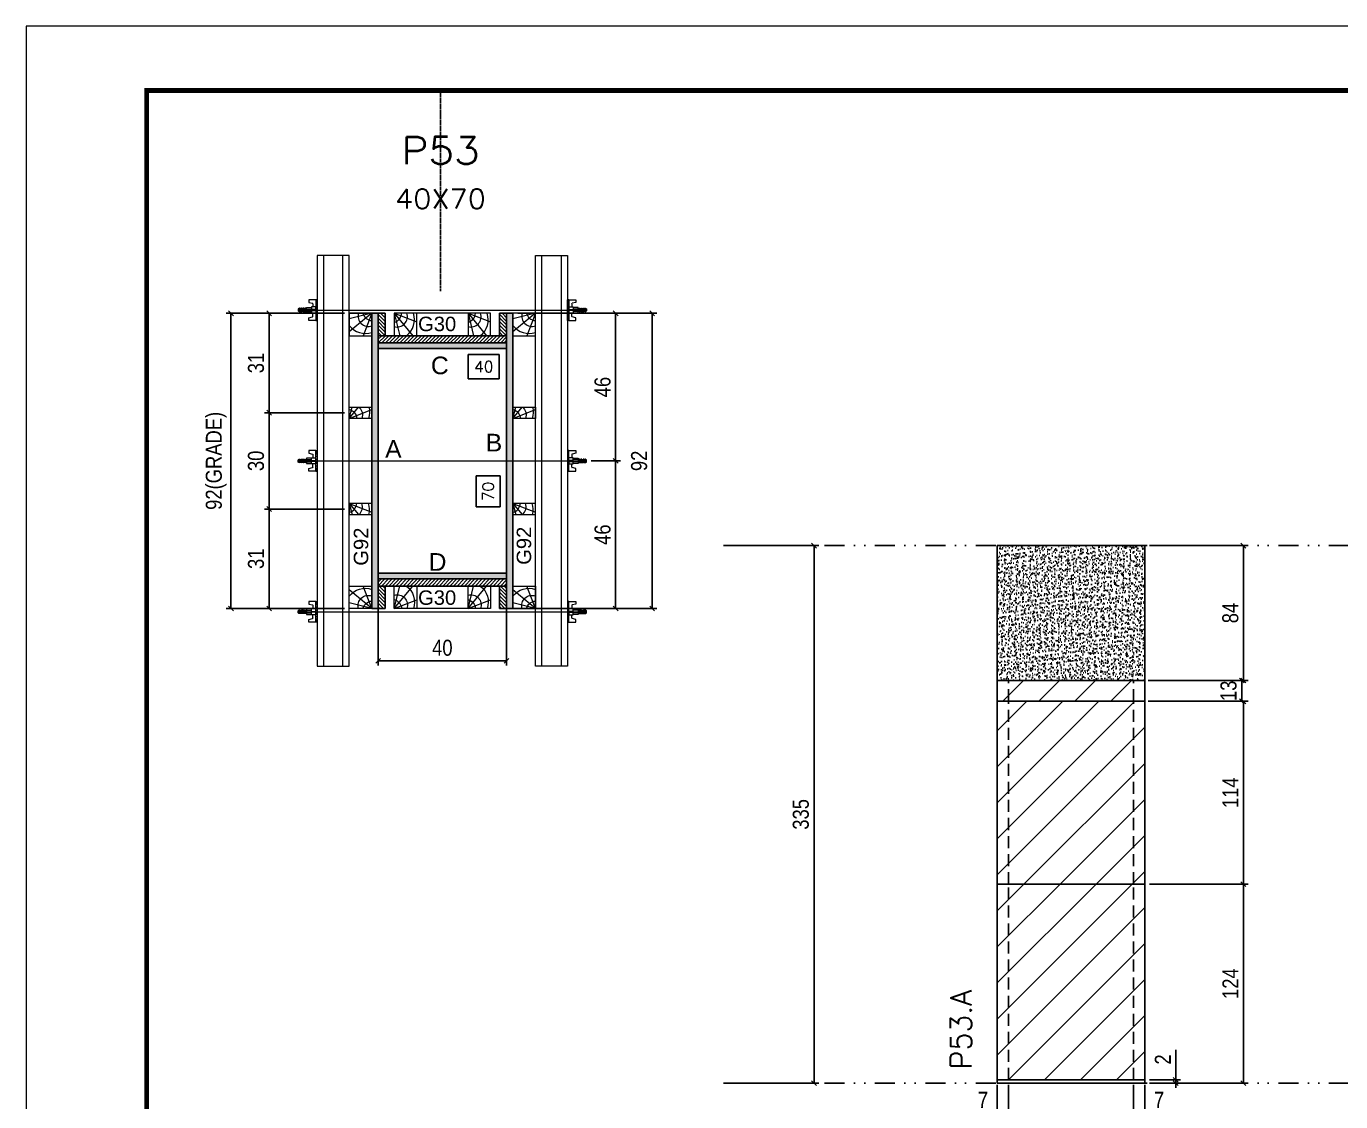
# Model space of a CAD drawing. Extents: x 2949 to 9203, y -16089 to 12527.
# Drawn here: x 7718 to 8537, y -11115 to -10445 of the extents above; entities that cross this region are included whole.
import ezdxf
from ezdxf.enums import TextEntityAlignment as Align

# ---------------------------------------------------------------- set-up
doc = ezdxf.new("R2010")
doc.units = 0
for name, pattern in [('DASHED', [0.75, 0.5, -0.25]), ('DIVIDE2', [0.625, 0.25, -0.125, 0, -0.125, 0, -0.125]), ('HIDDEN', [0.375, 0.25, -0.125])]:
    doc.linetypes.add(name, pattern=pattern)
for name, color, linetype in [('CHAPA', 1, 'Continuous'), ('COTA', 241, 'Continuous'), ('MEIO_PONT', 93, 'Continuous'), ('Nível', 160, 'Continuous'), ('Painéis', 200, 'Continuous'), ('Romaneio', 10, 'Continuous'), ('SARRAFO', 251, 'Continuous'), ('Sarrafo de Pressão', 42, 'HIDDEN'), ('Texto de Titulo', 7, 'Continuous'), ('Texto Qtd Sarr', 242, 'Continuous'), ('TEXTO_GERAL', 7, 'Continuous')]:
    doc.layers.add(name, color=color, linetype=linetype)
for name, color, linetype, lineweight in [('Folhas', 255, 'Continuous', 9), ('Hachura', 251, 'Continuous', 9), ('Madeira', 126, 'Continuous', 18), ('Perfil Metálico', 224, 'Continuous', 18), ('SARRAFO DE PRESSAO', 251, 'DASHED', 9), ('Texto Seção', 7, 'Continuous', 15)]:
    doc.layers.add(name, color=color, linetype=linetype, lineweight=lineweight)
doc.styles.add('ARIAL', font='arial.ttf')
doc.styles.add('COTA TECNICA', font='techl___.ttf', dxfattribs={"height": 10})
doc.styles.add('COTA TECNICA 2X', font='techl___.ttf', dxfattribs={"height": 10})
doc.styles.add('COTA TECNICA-50', font='techl___.ttf', dxfattribs={"height": 10})
doc.styles.add('REGUA-120', font='ROMANS.shx', dxfattribs={"height": 15})
doc.styles.add('ROMANS', font='romans.shx')
doc.styles.add('SANSSERIF', font='sas_____.pfb')
doc.dimstyles.new('COTA PAINEL-50', dxfattribs={"dimtxt": 10, "dimasz": 3, "dimexe": 3, "dimexo": 3, "dimgap": 3, "dimtad": 1, "dimdec": 1, "dimzin": 12, "dimdsep": 46, "dimtxsty": 'COTA TECNICA-50', "dimblk1": 'OBLIQUE', "dimblk2": 'OBLIQUE', "dimsah": 1, "dimcen": 0.9, "dimclrd": 4, "dimclre": 4, "dimclrt": 240, "dimadec": 1, "dimazin": 3, "dimtfac": 1, "dimtdec": 1, "dimtmove": 0, "dimatfit": 3, "dimfxl": 1, "dimtolj": 1, "dimtzin": 12, "dimarcsym": 0})
doc.dimstyles.new('PAINEL', dxfattribs={"dimtxt": 10, "dimasz": 3, "dimexe": 3, "dimexo": 3, "dimgap": 3, "dimtad": 1, "dimdec": 1, "dimzin": 12, "dimdsep": 46, "dimtxsty": 'COTA TECNICA', "dimblk1": 'OBLIQUE', "dimblk2": 'OBLIQUE', "dimsah": 1, "dimcen": 0.9, "dimclrd": 4, "dimclre": 4, "dimclrt": 240, "dimadec": 1, "dimazin": 3, "dimtfac": 1, "dimtdec": 1, "dimtmove": 0, "dimatfit": 3, "dimfxl": 1, "dimtolj": 1, "dimtzin": 12, "dimarcsym": 0})
doc.dimstyles.new('SECAO PILAR', dxfattribs={"dimtxt": 10, "dimasz": 3, "dimexe": 3, "dimexo": 3, "dimgap": 3, "dimtad": 1, "dimdec": 1, "dimlfac": 0.5, "dimzin": 12, "dimdsep": 46, "dimtxsty": 'COTA TECNICA 2X', "dimblk1": 'OBLIQUE', "dimblk2": 'OBLIQUE', "dimsah": 1, "dimcen": 0.9, "dimclrd": 256, "dimclre": 256, "dimclrt": 256, "dimadec": 1, "dimazin": 3, "dimtfac": 1, "dimtdec": 1, "dimtmove": 0, "dimatfit": 3, "dimfxl": 1, "dimtolj": 1, "dimtzin": 12, "dimarcsym": 0})
doc.dimstyles.new('SECÇÃO 2', dxfattribs={"dimtxt": 7, "dimasz": 6, "dimexe": 0.18, "dimexo": 2, "dimgap": -4, "dimtad": 3, "dimdec": 1, "dimlfac": 0.5, "dimzin": 12, "dimdsep": 46, "dimtxsty": 'ROMANS', "dimblk": 'ARCHTICK', "dimcen": 0.09, "dimse1": 1, "dimse2": 1, "dimsd1": 1, "dimsd2": 1, "dimclrd": 180, "dimclre": 5, "dimclrt": 1, "dimadec": 0, "dimazin": 3, "dimtfac": 1, "dimtdec": 1, "dimtofl": 0, "dimtmove": 0, "dimatfit": 3, "dimldrblk": 'ARCHTICK', "dimfxl": 1, "dimtolj": 1, "dimtzin": 0, "dimarcsym": 0})
pattern_1 = [(45, (-121303.467, -36496.372), (-11.2253202, 11.2253202), [])]

# ---------------------------------------------------------------- blocks, each defined once
blk = doc.blocks.new('9999999999')
at = {"layer": 'Folhas'}
blk.add_lwpolyline([(98138.98, 34190.21), (99623.98, 34190.21), (99623.98, 35240.21), (98138.98, 35240.21)], close=True, dxfattribs=at)
at = {"layer": 'Folhas', "color": 30, "const_width": 3}
blk.add_lwpolyline([(98213.98, 34230.21), (99583.98, 34230.21), (99583.98, 35200.21), (98213.98, 35200.21)], close=True, dxfattribs=at)
blk = doc.blocks.new('titulo1')
at = {"layer": 'Defpoints', "color": 252, "linetype": 'HIDDEN', "ltscale": 2}
blk.add_line((0, 0), (0, 125), dxfattribs=at)
at = {"layer": 'Defpoints', "style": 'ROMANS', "oblique": 15}
blk.add_attdef('FOLHA', text='', height=10, dxfattribs=at).set_placement((0, 15.58), align=Align.MIDDLE_CENTER)
at = {"layer": 'Texto Qtd Sarr', "color": 3, "style": 'ROMANS', "oblique": 15}
for tag, height, p in [('TITULO', 17, (0, 71.45)), ('SEÇÃO', 12, (0, 41.55))]:
    blk.add_attdef(tag, text='', height=height, dxfattribs=at).set_placement(p, align=Align.MIDDLE_CENTER)
blk = doc.blocks.new('*D3112')
at = {"layer": 'COTA', "color": 180, "lineweight": -2, "transparency": 16777216}
for p, q in [((8012.91, -10725.04), (7997.91, -10725.04)), ((7997.91, -10725.04), (7997.91, -10744.38)), ((8012.91, -10744.38), (8012.91, -10725.04)), ((7997.91, -10744.38), (8012.91, -10744.38))]:
    blk.add_line(p, q, dxfattribs=at)
at = {"layer": 'Defpoints', "color": 0, "transparency": 16777216}
for p in [(7936.91, -10645.64), (7936.91, -10785.64), (8016.91, -10785.64)]:
    blk.add_point(p, dxfattribs=at)
at = {"layer": 'COTA', "color": 1, "transparency": 16777216, "insert": (8005.41, -10734.71), "char_height": 7, "attachment_point": 5, "rotation": 90, "style": 'ROMANS'}
blk.add_mtext('\\A1;70', dxfattribs=at)
blk = doc.blocks.new('_ArchTick')
at = {"color": 0, "linetype": 'ByBlock', "const_width": 0.15}
blk.add_lwpolyline([(-0.5, -0.5), (0.5, 0.5)], dxfattribs=at)
blk = doc.blocks.new('_Oblique')
at = {"color": 0, "linetype": 'ByBlock', "lineweight": -2}
blk.add_line((-0.5, -0.5), (0.5, 0.5), dxfattribs=at)
blk = doc.blocks.new('*D3113')
at = {"layer": 'COTA', "lineweight": -2, "transparency": 16777216}
for p, q in [((8023.91, -10623.64), (8110.69, -10623.64)), ((8107.69, -10623.64), (8107.69, -10807.64)), ((8023.91, -10807.64), (8110.69, -10807.64))]:
    blk.add_line(p, q, dxfattribs=at)
at = {"layer": 'Defpoints', "color": 0, "transparency": 16777216}
for p in [(8020.91, -10623.64), (8020.91, -10807.64), (8107.69, -10807.64)]:
    blk.add_point(p, dxfattribs=at)
at = {"layer": 'COTA', "lineweight": -2, "transparency": 16777216, "xscale": 3, "yscale": 3, "zscale": 3}
for p, rotation in [((8107.69, -10623.64), 90), ((8107.69, -10807.64), 270)]:
    blk.add_blockref('_Oblique', p, dxfattribs=dict(at, rotation=rotation))
at = {"layer": 'COTA', "transparency": 16777216, "insert": (8099.6, -10715.64), "char_height": 10, "attachment_point": 5, "rotation": 90, "style": 'COTA TECNICA 2X'}
blk.add_mtext('\\A1;92', dxfattribs=at)
blk = doc.blocks.new('*D3114')
at = {"layer": 'COTA', "lineweight": -2, "transparency": 16777216}
for p, q in [((8057.91, -10623.64), (8087.92, -10623.64)), ((8084.92, -10623.64), (8084.92, -10715.64)), ((8069.71, -10715.64), (8087.92, -10715.64))]:
    blk.add_line(p, q, dxfattribs=at)
at = {"layer": 'Defpoints', "color": 0, "transparency": 16777216}
for p in [(8054.91, -10623.64), (8066.71, -10715.64), (8084.92, -10715.64)]:
    blk.add_point(p, dxfattribs=at)
at = {"layer": 'COTA', "lineweight": -2, "transparency": 16777216, "xscale": 3, "yscale": 3, "zscale": 3}
for p, rotation in [((8084.92, -10623.64), 90), ((8084.92, -10715.64), 270)]:
    blk.add_blockref('_Oblique', p, dxfattribs=dict(at, rotation=rotation))
at = {"layer": 'COTA', "transparency": 16777216, "insert": (8076.82, -10669.64), "char_height": 10, "attachment_point": 5, "rotation": 90, "style": 'COTA TECNICA 2X'}
blk.add_mtext('\\A1;46', dxfattribs=at)
blk = doc.blocks.new('*D3115')
at = {"layer": 'COTA', "lineweight": -2, "transparency": 16777216}
for p, q in [((8069.71, -10715.64), (8087.92, -10715.64)), ((8084.92, -10807.64), (8084.92, -10715.64)), ((8057.91, -10807.64), (8087.92, -10807.64))]:
    blk.add_line(p, q, dxfattribs=at)
at = {"layer": 'Defpoints', "color": 0, "transparency": 16777216}
for p in [(8066.71, -10715.64), (8084.92, -10715.64), (8054.91, -10807.64)]:
    blk.add_point(p, dxfattribs=at)
at = {"layer": 'COTA', "lineweight": -2, "transparency": 16777216, "xscale": 3, "yscale": 3, "zscale": 3}
for p, rotation in [((8084.92, -10715.64), 90), ((8084.92, -10807.64), 270)]:
    blk.add_blockref('_Oblique', p, dxfattribs=dict(at, rotation=rotation))
at = {"layer": 'COTA', "transparency": 16777216, "insert": (8076.82, -10761.64), "char_height": 10, "attachment_point": 5, "rotation": 90, "style": 'COTA TECNICA 2X'}
blk.add_mtext('\\A1;46', dxfattribs=at)
blk = doc.blocks.new('*D3116')
at = {"layer": 'COTA', "color": 180, "lineweight": -2, "transparency": 16777216}
for p, q in [((8012.41, -10649.43), (7993.08, -10649.43)), ((7993.08, -10649.43), (7993.08, -10664.43)), ((8012.41, -10664.43), (8012.41, -10649.43)), ((7993.08, -10664.43), (8012.41, -10664.43))]:
    blk.add_line(p, q, dxfattribs=at)
at = {"layer": 'Defpoints', "color": 0, "transparency": 16777216}
for p in [(7936.91, -10645.64), (8016.91, -10645.64), (8016.91, -10668.43)]:
    blk.add_point(p, dxfattribs=at)
at = {"layer": 'COTA', "color": 1, "transparency": 16777216, "insert": (8002.75, -10656.93), "char_height": 7, "attachment_point": 5, "style": 'ROMANS'}
blk.add_mtext('\\A1;40', dxfattribs=at)
blk = doc.blocks.new('PONTALETE')
at = {"layer": 'Madeira'}
for q in [(2.71, 7), (7, 5.76), (7, 1.74)]:
    blk.add_line((0, 0), q, dxfattribs=at)
blk.add_lwpolyline([(0, 0), (7, 0), (7, 7), (0, 7)], close=True, dxfattribs=at)
for centre, radius, start, end in [((2.04, 0.06), 6.23, 37.2818, 109.0913), ((1.09, 0.9), 3.19, 343.603, 109.9847), ((-0.21, -0.78), 3.09, 14.6322, 86.0383)]:
    blk.add_arc(centre, radius, start, end, dxfattribs=at)
blk = doc.blocks.new('*D3117')
at = {"layer": 'COTA', "lineweight": -2, "transparency": 16777216}
for p, q in [((7915.91, -10623.64), (7842.14, -10623.64)), ((7845.14, -10623.64), (7845.14, -10807.64)), ((7915.91, -10807.64), (7842.14, -10807.64))]:
    blk.add_line(p, q, dxfattribs=at)
at = {"layer": 'Defpoints', "color": 0, "transparency": 16777216}
for p in [(7918.91, -10623.64), (7845.14, -10807.64), (7918.91, -10807.64)]:
    blk.add_point(p, dxfattribs=at)
at = {"layer": 'COTA', "lineweight": -2, "transparency": 16777216, "xscale": 3, "yscale": 3, "zscale": 3}
for p, rotation in [((7845.14, -10623.64), 90), ((7845.14, -10807.64), 270)]:
    blk.add_blockref('_Oblique', p, dxfattribs=dict(at, rotation=rotation))
at = {"layer": 'COTA', "transparency": 16777216, "insert": (7835.92, -10715.64), "char_height": 10, "attachment_point": 5, "rotation": 90, "style": 'COTA TECNICA 2X'}
blk.add_mtext('\\A1;92(GRADE)', dxfattribs=at)
blk = doc.blocks.new('MEIO PONTALETE')
at = {"layer": 'Madeira'}
for q in [(2.71, 7), (3.5, 2.88), (3.5, 0.87)]:
    blk.add_line((0, 0), q, dxfattribs=at)
blk.add_lwpolyline([(0, 0), (3.5, 0), (3.5, 7), (0, 7)], close=True, dxfattribs=at)
for centre, radius, start, end in [((2.04, 0.06), 6.23, 76.4499, 109.0913), ((1.09, 0.9), 3.19, 40.9063, 109.9847), ((-0.21, -0.78), 3.09, 14.6322, 86.0383)]:
    blk.add_arc(centre, radius, start, end, dxfattribs=at)
blk = doc.blocks.new('*D3118')
at = {"layer": 'COTA', "lineweight": -2, "transparency": 16777216}
for p, q in [((7915.91, -10745.64), (7865.98, -10745.64)), ((7868.98, -10745.64), (7868.98, -10807.64)), ((7915.91, -10807.64), (7865.98, -10807.64))]:
    blk.add_line(p, q, dxfattribs=at)
at = {"layer": 'Defpoints', "color": 0, "transparency": 16777216}
for p in [(7918.91, -10745.64), (7868.98, -10807.64), (7918.91, -10807.64)]:
    blk.add_point(p, dxfattribs=at)
at = {"layer": 'COTA', "lineweight": -2, "transparency": 16777216, "xscale": 3, "yscale": 3, "zscale": 3}
for p, rotation in [((7868.98, -10745.64), 90), ((7868.98, -10807.64), 270)]:
    blk.add_blockref('_Oblique', p, dxfattribs=dict(at, rotation=rotation))
at = {"layer": 'COTA', "transparency": 16777216, "insert": (7860.76, -10776.64), "char_height": 10, "attachment_point": 5, "rotation": 90, "style": 'COTA TECNICA 2X'}
blk.add_mtext('\\A1;31', dxfattribs=at)
blk = doc.blocks.new('C')
at = {"layer": 'Hachura', "color": 0}
for p, q in [((0, 3.22), (0, -3.22)), ((0.45, 3.22), (0, 3.22)), ((0.46, 3.16), (0, 3.16)), ((0.46, 3.05), (0, 3.05)), ((0.46, 2.88), (0, 2.88)), ((0, 2.75), (0, -1.16)), ((0.46, 2.65), (0, 2.65)), ((0.46, 2.23), (0, 2.23)), ((0.46, 1.51), (0, 1.51)), ((0.39, 0.49), (0.17, 0.49)), ((0.45, -3.23), (0.45, 3.22)), ((0.45, 3.22), (2.58, 3.22)), ((1.74, 0.97), (0.45, 0.97)), ((1.45, 0.1), (0.45, 0.1)), ((1.35, 1.94), (1.35, 0.96)), ((2.58, 2.39), (1.47, 2.09)), ((1.74, -0.97), (1.74, 0.97)), ((1.74, 0.97), (1.74, 0.84)), ((1.74, 0.97), (1.74, 0.84)), ((1.74, 0.84), (3.35, 0.84)), ((3.35, 0.45), (1.74, 0.45)), ((2.58, 3.22), (2.58, 2.39)), ((3.32, 0.84), (3.32, -0.84)), ((3.35, 0.84), (3.35, -0.84)), ((3.68, 0.45), (3.35, 0.45)), ((3.84, -0.52), (3.35, 0.45)), ((3.35, 0.06), (3.67, -0.57)), ((3.68, 0.45), (4.16, -0.52)), ((3.72, 0.5), (4.25, -0.57)), ((4.37, -0.55), (3.83, 0.53)), ((4.15, 0.45), (3.93, 0.45)), ((4.42, -0.52), (3.93, 0.45)), ((4.15, 0.45), (4.26, 0.45)), ((4.26, 0.45), (4.74, -0.52)), ((4.3, 0.5), (4.83, -0.57)), ((4.95, -0.55), (4.41, 0.53)), ((4.51, 0.45), (4.84, 0.45)), ((5, -0.52), (4.51, 0.45)), ((4.84, 0.45), (5.32, -0.52)), ((4.88, 0.5), (5.41, -0.57)), ((5.53, -0.55), (4.99, 0.53)), ((5.58, -0.52), (5.09, 0.45)), ((5.42, 0.45), (5.09, 0.45)), ((5.58, -0.52), (5.09, 0.45)), ((5.42, 0.45), (5.74, -0.19)), ((5.46, 0.5), (5.74, -0.07)), ((5.74, 0.19), (5.57, 0.53)), ((5.74, 0.32), (5.68, 0.45)), ((5.68, 0.45), (5.74, 0.45)), ((5.74, 0.45), (5.9, 0.29)), ((5.74, 0.45), (5.74, -0.52)), ((5.9, -0.36), (5.9, 0.29)), ((0.45, 0), (0, 0)), ((0.46, -1.52), (0, -1.52)), ((0.46, -2.23), (0, -2.23)), ((0.46, -2.65), (0, -2.65)), ((0.46, -2.88), (0, -2.88)), ((0.46, -3.05), (0, -3.05)), ((0.46, -3.16), (0, -3.16)), ((0, -3.22), (2.57, -3.22)), ((0.08, -0.48), (0.29, -0.48)), ((0.29, -0.48), (0.4, -0.48)), ((0.45, 0), (0.45, -0.97)), ((0.45, -0.16), (1.45, -0.16)), ((0.45, -0.65), (0.45, -0.32)), ((0.45, -3.23), (0.45, -0.65)), ((0.45, -0.97), (1.74, -0.97)), ((1.35, -1.94), (1.35, -0.97)), ((2.58, -2.39), (1.47, -2.1)), ((3.35, -0.32), (1.74, -0.32)), ((3.35, -0.84), (1.74, -0.84)), ((2.58, -3.23), (2.58, -2.39)), ((3.35, -0.07), (3.58, -0.52)), ((3.35, -0.52), (3.58, -0.52)), ((3.84, -0.52), (4.16, -0.52)), ((4.42, -0.52), (4.74, -0.52)), ((4.63, -0.52), (4.74, -0.52)), ((5, -0.52), (5.32, -0.52)), ((5.58, -0.52), (5.74, -0.52)), ((5.74, -0.52), (5.9, -0.36)), ((5.74, -0.52), (5.74, -0.52))]:
    blk.add_line(p, q, dxfattribs=at)
for centre, radius, start, end in [((1.52, 1.94), 0.161, 104.7436, 180), ((1.44, -0.03), 0.129, 272.695, 87.305), ((3.81, 0.39), 0.143, 25.5688, 154.4312), ((4.39, 0.39), 0.143, 25.5688, 154.4312), ((4.97, 0.39), 0.143, 25.5688, 154.4312), ((5.55, 0.39), 0.143, 25.5688, 154.4312), ((0.17, -0.37), 0.174, 221.744, 317.8592), ((1.52, -1.94), 0.161, 180, 255.2564), ((3.71, -0.4), 0.174, 222.1408, 318.256), ((4.29, -0.4), 0.174, 222.1408, 318.256), ((4.87, -0.4), 0.174, 222.1408, 318.256), ((5.45, -0.4), 0.174, 222.1408, 318.256), ((5.61, -0.4), 0.174, 317.8592, 318.256)]:
    blk.add_arc(centre, radius, start, end, dxfattribs=at)
blk = doc.blocks.new('*D3119')
at = {"layer": 'COTA', "lineweight": -2, "transparency": 16777216}
for p, q in [((7915.91, -10623.64), (7865.98, -10623.64)), ((7868.98, -10623.64), (7868.98, -10685.64)), ((7915.91, -10685.64), (7865.98, -10685.64))]:
    blk.add_line(p, q, dxfattribs=at)
at = {"layer": 'Defpoints', "color": 0, "transparency": 16777216}
for p in [(7918.91, -10623.64), (7868.98, -10685.64), (7918.91, -10685.64)]:
    blk.add_point(p, dxfattribs=at)
at = {"layer": 'COTA', "lineweight": -2, "transparency": 16777216, "xscale": 3, "yscale": 3, "zscale": 3}
for p, rotation in [((7868.98, -10623.64), 90), ((7868.98, -10685.64), 270)]:
    blk.add_blockref('_Oblique', p, dxfattribs=dict(at, rotation=rotation))
at = {"layer": 'COTA', "transparency": 16777216, "insert": (7860.76, -10654.64), "char_height": 10, "attachment_point": 5, "rotation": 90, "style": 'COTA TECNICA 2X'}
blk.add_mtext('\\A1;31', dxfattribs=at)
blk = doc.blocks.new('*D3120')
at = {"layer": 'COTA', "lineweight": -2, "transparency": 16777216}
for p, q in [((7915.91, -10685.64), (7865.98, -10685.64)), ((7868.98, -10685.64), (7868.98, -10745.64)), ((7915.91, -10745.64), (7865.98, -10745.64))]:
    blk.add_line(p, q, dxfattribs=at)
at = {"layer": 'Defpoints', "color": 0, "transparency": 16777216}
for p in [(7918.91, -10685.64), (7868.98, -10745.64), (7918.91, -10745.64)]:
    blk.add_point(p, dxfattribs=at)
at = {"layer": 'COTA', "lineweight": -2, "transparency": 16777216, "xscale": 3, "yscale": 3, "zscale": 3}
for p, rotation in [((7868.98, -10685.64), 90), ((7868.98, -10745.64), 270)]:
    blk.add_blockref('_Oblique', p, dxfattribs=dict(at, rotation=rotation))
at = {"layer": 'COTA', "transparency": 16777216, "insert": (7860.76, -10715.64), "char_height": 10, "attachment_point": 5, "rotation": 90, "style": 'COTA TECNICA 2X'}
blk.add_mtext('\\A1;30', dxfattribs=at)
blk = doc.blocks.new('*D3137')
at = {"layer": 'COTA', "lineweight": -2, "transparency": 16777216}
for p, q in [((7936.91, -10792.24), (7936.91, -10843.28)), ((8016.91, -10792.24), (8016.91, -10843.28)), ((7936.91, -10840.28), (8016.91, -10840.28))]:
    blk.add_line(p, q, dxfattribs=at)
at = {"layer": 'Defpoints', "color": 0, "transparency": 16777216}
for p in [(7936.91, -10789.24), (8016.91, -10789.24), (8016.91, -10840.28)]:
    blk.add_point(p, dxfattribs=at)
at = {"layer": 'COTA', "lineweight": -2, "transparency": 16777216, "xscale": 3, "yscale": 3, "zscale": 3, "rotation": 180}
blk.add_blockref('_Oblique', (7936.91, -10840.28), dxfattribs=at)
at = {"layer": 'COTA', "lineweight": -2, "transparency": 16777216, "xscale": 3, "yscale": 3, "zscale": 3}
blk.add_blockref('_Oblique', (8016.91, -10840.28), dxfattribs=at)
at = {"layer": 'COTA', "transparency": 16777216, "insert": (7976.91, -10832.18), "char_height": 10, "attachment_point": 5, "style": 'COTA TECNICA 2X'}
blk.add_mtext('\\A1;40', dxfattribs=at)
blk = doc.blocks.new('*D3138')
at = {"layer": 'COTA', "color": 4, "linetype": 'ByBlock', "lineweight": -2, "transparency": 16777216}
for p, q in [((8155.19, -10768.48), (8211.61, -10768.48)), ((8208.61, -10768.48), (8208.61, -11103.48)), ((8155.19, -11103.48), (8211.61, -11103.48))]:
    blk.add_line(p, q, dxfattribs=at)
at = {"layer": 'Defpoints', "color": 0, "linetype": 'ByBlock', "transparency": 16777216}
for p in [(8152.19, -10768.48), (8152.19, -11103.48), (8208.61, -11103.48)]:
    blk.add_point(p, dxfattribs=at)
at = {"layer": 'COTA', "color": 4, "linetype": 'ByBlock', "lineweight": -2, "transparency": 16777216, "xscale": 3, "yscale": 3, "zscale": 3}
for p, rotation in [((8208.61, -10768.48), 90), ((8208.61, -11103.48), 270)]:
    blk.add_blockref('_Oblique', p, dxfattribs=dict(at, rotation=rotation))
at = {"layer": 'COTA', "color": 240, "linetype": 'ByBlock', "transparency": 16777216, "insert": (8200.39, -10935.98), "char_height": 10, "attachment_point": 5, "rotation": 90, "style": 'COTA TECNICA'}
blk.add_mtext('\\A1;335', dxfattribs=at)
blk = doc.blocks.new('*D3121')
at = {"layer": 'COTA', "color": 4, "lineweight": -2, "transparency": 16777216}
for p, q in [((8322.8, -11104.48), (8322.8, -11158.66)), ((8414.8, -11104.48), (8414.8, -11158.66)), ((8414.8, -11155.66), (8322.8, -11155.66))]:
    blk.add_line(p, q, dxfattribs=at)
at = {"layer": 'Defpoints', "color": 0, "transparency": 16777216}
for p in [(8322.8, -11101.48), (8414.8, -11101.48), (8322.8, -11155.66)]:
    blk.add_point(p, dxfattribs=at)
at = {"layer": 'COTA', "color": 4, "lineweight": -2, "transparency": 16777216, "xscale": 3, "yscale": 3, "zscale": 3, "rotation": 180}
blk.add_blockref('_Oblique', (8322.8, -11155.66), dxfattribs=at)
at = {"layer": 'COTA', "color": 4, "lineweight": -2, "transparency": 16777216, "xscale": 3, "yscale": 3, "zscale": 3}
blk.add_blockref('_Oblique', (8414.8, -11155.66), dxfattribs=at)
at = {"layer": 'COTA', "color": 240, "transparency": 16777216, "insert": (8368.8, -11147.57), "char_height": 10, "attachment_point": 5, "style": 'COTA TECNICA'}
blk.add_mtext('\\A1;92', dxfattribs=at)
blk = doc.blocks.new('*D3122')
at = {"layer": 'COTA', "color": 4, "lineweight": -2, "transparency": 16777216}
for p, q in [((8322.8, -11106.48), (8322.8, -11124.99)), ((8329.8, -11104.48), (8329.8, -11124.99)), ((8322.8, -11121.99), (8308.07, -11121.99)), ((8329.8, -11121.99), (8322.8, -11121.99))]:
    blk.add_line(p, q, dxfattribs=at)
at = {"layer": 'Defpoints', "color": 0, "transparency": 16777216}
for p in [(8329.8, -11101.48), (8322.8, -11103.48), (8322.8, -11121.99)]:
    blk.add_point(p, dxfattribs=at)
at = {"layer": 'COTA', "color": 4, "lineweight": -2, "transparency": 16777216, "xscale": 3, "yscale": 3, "zscale": 3, "rotation": 180}
blk.add_blockref('_Oblique', (8322.8, -11121.99), dxfattribs=at)
at = {"layer": 'COTA', "color": 4, "lineweight": -2, "transparency": 16777216, "xscale": 3, "yscale": 3, "zscale": 3}
blk.add_blockref('_Oblique', (8329.8, -11121.99), dxfattribs=at)
at = {"layer": 'COTA', "color": 240, "transparency": 16777216, "insert": (8313.93, -11113.92), "char_height": 10, "attachment_point": 5, "style": 'COTA TECNICA-50'}
blk.add_mtext('\\A1;7', dxfattribs=at)
blk = doc.blocks.new('*D3123')
at = {"layer": 'COTA', "color": 4, "lineweight": -2, "transparency": 16777216}
for p, q in [((8407.8, -11104.48), (8407.8, -11124.99)), ((8414.8, -11106.48), (8414.8, -11124.99)), ((8407.8, -11121.99), (8414.8, -11121.99)), ((8414.8, -11121.99), (8429.53, -11121.99))]:
    blk.add_line(p, q, dxfattribs=at)
at = {"layer": 'Defpoints', "color": 0, "transparency": 16777216}
for p in [(8407.8, -11101.48), (8414.8, -11103.48), (8414.8, -11121.99)]:
    blk.add_point(p, dxfattribs=at)
at = {"layer": 'COTA', "color": 4, "lineweight": -2, "transparency": 16777216, "xscale": 3, "yscale": 3, "zscale": 3, "rotation": 180}
blk.add_blockref('_Oblique', (8407.8, -11121.99), dxfattribs=at)
at = {"layer": 'COTA', "color": 4, "lineweight": -2, "transparency": 16777216, "xscale": 3, "yscale": 3, "zscale": 3}
blk.add_blockref('_Oblique', (8414.8, -11121.99), dxfattribs=at)
at = {"layer": 'COTA', "color": 240, "transparency": 16777216, "insert": (8423.66, -11113.92), "char_height": 10, "attachment_point": 5, "style": 'COTA TECNICA-50'}
blk.add_mtext('\\A1;7', dxfattribs=at)
blk = doc.blocks.new('*D3124')
at = {"layer": 'Defpoints', "color": 0, "linetype": 'ByBlock', "transparency": 16777216}
for p in [(8414.8, -10979.48), (8476.26, -10979.48), (8414.8, -11103.48)]:
    blk.add_point(p, dxfattribs=at)
at = {"layer": 'Romaneio', "color": 4, "linetype": 'ByBlock', "lineweight": -2, "transparency": 16777216}
for p, q in [((8417.8, -10979.48), (8479.26, -10979.48)), ((8476.26, -11103.48), (8476.26, -10979.48)), ((8417.8, -11103.48), (8479.26, -11103.48))]:
    blk.add_line(p, q, dxfattribs=at)
at = {"layer": 'Romaneio', "color": 4, "linetype": 'ByBlock', "lineweight": -2, "transparency": 16777216, "xscale": 3, "yscale": 3, "zscale": 3}
for p, rotation in [((8476.26, -10979.48), 90), ((8476.26, -11103.48), 270)]:
    blk.add_blockref('_Oblique', p, dxfattribs=dict(at, rotation=rotation))
at = {"layer": 'Romaneio', "color": 240, "linetype": 'ByBlock', "transparency": 16777216, "insert": (8468.19, -11041.48), "char_height": 10, "attachment_point": 5, "rotation": 90, "style": 'COTA TECNICA'}
blk.add_mtext('\\A1;124', dxfattribs=at)
blk = doc.blocks.new('*D3125')
at = {"layer": 'COTA', "color": 4, "lineweight": -2, "transparency": 16777216}
for p, q in [((8434.05, -11101.48), (8434.05, -11082.68)), ((8417.8, -11101.48), (8437.05, -11101.48)), ((8434.05, -11103.48), (8434.05, -11101.48)), ((8417.8, -11103.48), (8437.05, -11103.48)), ((8434.05, -11103.48), (8434.05, -11106.48))]:
    blk.add_line(p, q, dxfattribs=at)
at = {"layer": 'Defpoints', "color": 0, "transparency": 16777216}
for p in [(8414.8, -11101.48), (8414.8, -11103.48), (8434.05, -11103.48)]:
    blk.add_point(p, dxfattribs=at)
at = {"layer": 'COTA', "color": 4, "lineweight": -2, "transparency": 16777216, "xscale": 3, "yscale": 3, "zscale": 3}
for p, rotation in [((8434.05, -11101.48), 270), ((8434.05, -11103.48), 90)]:
    blk.add_blockref('_Oblique', p, dxfattribs=dict(at, rotation=rotation))
at = {"layer": 'COTA', "color": 240, "transparency": 16777216, "insert": (8426.05, -11088.74), "char_height": 10, "attachment_point": 5, "rotation": 90, "style": 'COTA TECNICA-50'}
blk.add_mtext('\\A1;2', dxfattribs=at)
blk = doc.blocks.new('*D3139')
at = {"layer": 'COTA', "color": 4, "linetype": 'ByBlock', "lineweight": -2, "transparency": 16777216}
for p, q in [((8417.8, -10865.48), (8479.26, -10865.48)), ((8476.26, -10979.48), (8476.26, -10865.48)), ((8417.8, -10979.48), (8479.26, -10979.48))]:
    blk.add_line(p, q, dxfattribs=at)
at = {"layer": 'Defpoints', "color": 0, "linetype": 'ByBlock', "transparency": 16777216}
for p in [(8414.8, -10865.48), (8476.26, -10865.48), (8414.8, -10979.48)]:
    blk.add_point(p, dxfattribs=at)
at = {"layer": 'COTA', "color": 4, "linetype": 'ByBlock', "lineweight": -2, "transparency": 16777216, "xscale": 3, "yscale": 3, "zscale": 3}
for p, rotation in [((8476.26, -10865.48), 90), ((8476.26, -10979.48), 270)]:
    blk.add_blockref('_Oblique', p, dxfattribs=dict(at, rotation=rotation))
at = {"layer": 'COTA', "color": 240, "linetype": 'ByBlock', "transparency": 16777216, "insert": (8468.19, -10922.48), "char_height": 10, "attachment_point": 5, "rotation": 90, "style": 'COTA TECNICA'}
blk.add_mtext('\\A1;114', dxfattribs=at)
blk = doc.blocks.new('*D3145')
at = {"layer": 'COTA', "color": 4, "lineweight": -2, "transparency": 16777216}
for p, q in [((8416.8, -10852.48), (8478.26, -10852.48)), ((8475.26, -10865.48), (8475.26, -10852.48)), ((8416.8, -10865.48), (8478.26, -10865.48))]:
    blk.add_line(p, q, dxfattribs=at)
at = {"layer": 'Defpoints', "color": 0, "transparency": 16777216}
for p in [(8413.8, -10852.48), (8475.26, -10852.48), (8413.8, -10865.48)]:
    blk.add_point(p, dxfattribs=at)
at = {"layer": 'COTA', "color": 4, "lineweight": -2, "transparency": 16777216, "xscale": 3, "yscale": 3, "zscale": 3}
for p, rotation in [((8475.26, -10852.48), 90), ((8475.26, -10865.48), 270)]:
    blk.add_blockref('_Oblique', p, dxfattribs=dict(at, rotation=rotation))
at = {"layer": 'COTA', "color": 240, "transparency": 16777216, "insert": (8467.04, -10858.98), "char_height": 10, "attachment_point": 5, "rotation": 90, "style": 'COTA TECNICA'}
blk.add_mtext('\\A1;13', dxfattribs=at)
blk = doc.blocks.new('*D3147')
at = {"layer": 'COTA', "color": 4, "lineweight": -2, "transparency": 16777216}
for p, q in [((8417.8, -10768.48), (8479.26, -10768.48)), ((8476.26, -10768.48), (8476.26, -10852.48)), ((8417.8, -10852.48), (8479.26, -10852.48))]:
    blk.add_line(p, q, dxfattribs=at)
at = {"layer": 'Defpoints', "color": 0, "transparency": 16777216}
for p in [(8414.8, -10768.48), (8414.8, -10852.48), (8476.26, -10852.48)]:
    blk.add_point(p, dxfattribs=at)
at = {"layer": 'COTA', "color": 4, "lineweight": -2, "transparency": 16777216, "xscale": 3, "yscale": 3, "zscale": 3}
for p, rotation in [((8476.26, -10768.48), 90), ((8476.26, -10852.48), 270)]:
    blk.add_blockref('_Oblique', p, dxfattribs=dict(at, rotation=rotation))
at = {"layer": 'COTA', "color": 240, "transparency": 16777216, "insert": (8468.16, -10810.48), "char_height": 10, "attachment_point": 5, "rotation": 90, "style": 'COTA TECNICA'}
blk.add_mtext('\\A1;84', dxfattribs=at)

msp = doc.modelspace()

# ---------------------------------------------------------------- hatches: boundary and pattern name
at = {"layer": 'COTA', "linetype": 'ByBlock'}
h = msp.add_hatch(dxfattribs=at)
h.set_pattern_fill('AR-CONC', color=256, scale=0.03)
h.set_pattern_definition([(50, (1541.652, 1148.575), (5.46554, -0.4781726), [0.5715, -6.2865]), (355, (1541.652, 1148.575), (-1.0573026, 5.7317054), [0.4572, -5.0292175]), (100.451445, (1542.1073, 1148.535), (4.4082374, 5.2535326), [0.4857003, -5.3427073]), (46.1842, (1541.652, 1150.099), (8.1323712, -1.26127), [0.85725, -9.42975]), (96.63556, (1542.3295, 1149.994), (7.122124, 7.4227837), [0.7285507, -8.014068]), (351.18415, (1541.652, 1150.099), (7.122124, 7.4227837), [0.685799, -7.543792]), (21, (1542.414, 1149.718), (4.5484317, -3.067956), [0.5715, -6.2865]), (326, (1542.414, 1149.718), (1.8540609, 5.525639), [0.4572, -5.0292]), (71.451445, (1542.793, 1149.4624), (6.4024926, 2.457683), [0.4857003, -5.3426981]), (37.5, (1541.6518, 1148.5751), (0.0926581, 2.53665117), [0, -4.96824, 0, -5.1054, 0, -5.04825]), (7.5, (1541.6518, 1148.575), (2.0045899, 3.00541724), [0, -2.91084, 0, -4.85394, 0, -1.92405]), (327.5, (1539.9526, 1148.5751), (4.06771786, -0.17186232), [0, -1.905, 0, -5.9436, 0, -7.8867]), (317.5, (1539.1906, 1148.575), (4.4438754, 0.7627947), [0, -2.4765, 0, -3.94716, 0, -5.6007])])
h.paths.add_polyline_path([(8414.8, -10768.48), (8322.8, -10768.48), (8322.8, -10852.48), (8414.8, -10852.48)])
at = {"layer": 'Hachura'}
h = msp.add_hatch(color=256, dxfattribs=at)
h.dxf.hatch_style = 1
h.paths.add_polyline_path([(7936.91, -10807.64), (7932.91, -10807.64), (7932.91, -10623.64), (7936.91, -10623.64)])
h = msp.add_hatch(color=256, dxfattribs=at)
h.dxf.hatch_style = 1
h.paths.add_polyline_path([(7936.91, -10807.64), (7932.91, -10807.64), (7932.91, -10623.64), (7936.91, -10623.64)])
h = msp.add_hatch(dxfattribs=at)
h.set_pattern_fill('ANSI31', color=256, scale=0.5, angle=90, style=0)
h.set_pattern_definition([(135, (-14954.4938, -1499.6894), (-1.12253202, -1.12253202), [])])
h.paths.add_polyline_path([(7936.91, -10637.64), (7941.31, -10637.64), (7941.31, -10623.64), (7936.91, -10623.64)])
h = msp.add_hatch(dxfattribs=at)
h.set_pattern_fill('ANSI31', color=256, scale=0.5, angle=90, style=0)
h.set_pattern_definition([(135, (-14912.4938, -1499.6894), (-1.12253202, -1.12253202), [])])
h.paths.add_polyline_path([(8016.91, -10637.64), (8012.51, -10637.64), (8012.51, -10623.64), (8016.91, -10623.64)])
h = msp.add_hatch(color=256, dxfattribs=at)
h.dxf.hatch_style = 1
h.paths.add_polyline_path([(8016.91, -10807.64), (8020.91, -10807.64), (8020.91, -10623.64), (8016.91, -10623.64)])
h = msp.add_hatch(color=256, dxfattribs=at)
h.dxf.hatch_style = 1
h.paths.add_polyline_path([(8016.91, -10807.64), (8020.91, -10807.64), (8020.91, -10623.64), (8016.91, -10623.64)])
h = msp.add_hatch(dxfattribs=at)
h.set_pattern_fill('ANSI31', color=256, scale=0.5, style=0)
h.set_pattern_definition([(45, (17110.8662, 12287.367), (-1.12253202, 1.12253202), [])])
h.paths.add_polyline_path([(8016.91, -10642.04), (8016.91, -10637.64), (7936.91, -10637.64), (7936.91, -10642.04)])
h = msp.add_hatch(color=256, dxfattribs=at)
h.dxf.hatch_style = 1
h.paths.add_polyline_path([(7936.91, -10642.04), (7936.91, -10645.64), (8016.91, -10645.64), (8016.91, -10642.04)])
h = msp.add_hatch(color=256, dxfattribs=at)
h.dxf.hatch_style = 1
h.paths.add_polyline_path([(7936.91, -10642.04), (7936.91, -10645.64), (8016.91, -10645.64), (8016.91, -10642.04)])
h = msp.add_hatch(color=256, dxfattribs=at)
h.dxf.hatch_style = 1
h.paths.add_polyline_path([(7936.91, -10785.64), (7936.91, -10789.24), (8016.91, -10789.24), (8016.91, -10785.64)])
h = msp.add_hatch(color=256, dxfattribs=at)
h.dxf.hatch_style = 1
h.paths.add_polyline_path([(7936.91, -10785.64), (7936.91, -10789.24), (8016.91, -10789.24), (8016.91, -10785.64)])
h = msp.add_hatch(dxfattribs=at)
h.set_pattern_fill('ANSI31', color=256, scale=0.5, style=0)
h.set_pattern_definition([(45, (17110.8662, 12313.367), (-1.12253202, 1.12253202), [])])
h.paths.add_polyline_path([(8016.91, -10789.24), (8016.91, -10793.64), (7936.91, -10793.64), (7936.91, -10789.24)])
h = msp.add_hatch(dxfattribs=at)
h.set_pattern_fill('ANSI31', color=256, scale=0.5, angle=90, style=0)
h.set_pattern_definition([(135, (-14954.4938, -1304.6894), (-1.12253202, -1.12253202), [])])
h.paths.add_polyline_path([(7936.91, -10793.64), (7941.31, -10793.64), (7941.31, -10807.64), (7936.91, -10807.64)])
h = msp.add_hatch(dxfattribs=at)
h.set_pattern_fill('ANSI31', color=256, scale=0.5, angle=90, style=0)
h.set_pattern_definition([(135, (-14912.4938, -1304.6894), (-1.12253202, -1.12253202), [])])
h.paths.add_polyline_path([(8016.91, -10793.64), (8012.51, -10793.64), (8012.51, -10807.64), (8016.91, -10807.64)])
h = msp.add_hatch(dxfattribs=at)
h.set_pattern_fill('ANSI31', color=256, scale=5)
h.set_pattern_definition([(45, (0, 1148.575), (-11.22532, 11.22532), [])])
h.paths.add_polyline_path([(8414.8, -10865.48), (8414.8, -10852.48), (8322.8, -10852.48), (8322.8, -10865.48)])
at = {"layer": 'Hachura', "linetype": 'ByBlock'}
h = msp.add_hatch(dxfattribs=at)
h.set_pattern_fill('ANSI31', color=256, scale=5)
h.set_pattern_definition(pattern_1)
h.paths.add_polyline_path([(8322.8, -10979.48), (8414.8, -10979.48), (8414.8, -10865.48), (8322.8, -10865.48)])
h = msp.add_hatch(dxfattribs=at)
h.set_pattern_fill('ANSI31', color=256, scale=5)
h.set_pattern_definition(pattern_1)
h.paths.add_polyline_path([(8414.8, -10979.48), (8322.8, -10979.48), (8322.8, -11101.48), (8414.8, -11101.48)])

# ---------------------------------------------------------------- linework, layer by layer
at = {"layer": 'CHAPA'}
for points in [[(7936.91, -10807.64), (7932.91, -10807.64), (7932.91, -10623.64), (7936.91, -10623.64)], [(7936.91, -10807.64), (7932.91, -10807.64), (7932.91, -10623.64), (7936.91, -10623.64)], [(8016.91, -10807.64), (8020.91, -10807.64), (8020.91, -10623.64), (8016.91, -10623.64)], [(8016.91, -10807.64), (8020.91, -10807.64), (8020.91, -10623.64), (8016.91, -10623.64)], [(7936.91, -10642.04), (7936.91, -10645.64), (8016.91, -10645.64), (8016.91, -10642.04)], [(7936.91, -10642.04), (7936.91, -10645.64), (8016.91, -10645.64), (8016.91, -10642.04)], [(7936.91, -10785.64), (7936.91, -10789.24), (8016.91, -10789.24), (8016.91, -10785.64)], [(7936.91, -10785.64), (7936.91, -10789.24), (8016.91, -10789.24), (8016.91, -10785.64)]]:
    msp.add_lwpolyline(points, close=True, dxfattribs=at)
at = {"layer": 'COTA', "linetype": 'ByBlock'}
for p, q in [((8414.8, -10768.48), (8322.8, -10768.48)), ((8322.8, -10768.48), (8322.8, -10852.48)), ((8414.8, -10852.48), (8414.8, -10768.48))]:
    msp.add_line(p, q, dxfattribs=at)
at = {"layer": 'Hachura'}
for p, q in [((7888.11, -10621.64), (8061.91, -10621.63)), ((7888.11, -10715.64), (8061.91, -10715.65)), ((7888.11, -10809.64), (8061.91, -10809.65))]:
    msp.add_line(p, q, dxfattribs=at)
at = {"layer": 'Madeira'}
for points in [[(7932.91, -10807.64), (7918.91, -10807.64), (7918.91, -10623.64), (7932.91, -10623.64)], [(7946.92, -10623.64), (7946.92, -10637.64), (8006.91, -10637.64), (8006.91, -10623.64)], [(8020.91, -10807.64), (8034.91, -10807.64), (8034.91, -10623.64), (8020.91, -10623.64)], [(7946.92, -10807.64), (7946.92, -10793.64), (8006.91, -10793.64), (8006.91, -10807.64)]]:
    msp.add_lwpolyline(points, close=True, dxfattribs=at)
at = {"layer": 'Nível', "color": 4, "linetype": 'DIVIDE2', "ltscale": 50}
for p, q in [((8152.19, -10768.48), (9162.53, -10768.48)), ((8152.19, -11103.48), (9162.53, -11103.48))]:
    msp.add_line(p, q, dxfattribs=at)
at = {"layer": 'Painéis'}
for p, q in [((8322.8, -10865.48), (8322.8, -10852.48)), ((8414.8, -10852.48), (8322.8, -10852.48)), ((8414.8, -10865.48), (8414.8, -10852.48))]:
    msp.add_line(p, q, dxfattribs=at)
at = {"layer": 'Painéis', "linetype": 'ByBlock'}
for p, q in [((8322.8, -10865.48), (8322.8, -11103.48)), ((8322.8, -10865.48), (8414.8, -10865.48)), ((8414.8, -10865.48), (8414.8, -11103.48)), ((8414.8, -10979.48), (8322.8, -10979.48)), ((8414.8, -10979.48), (8322.8, -10979.48)), ((8414.8, -11101.48), (8322.8, -11101.48)), ((8414.8, -11103.48), (8322.8, -11103.48))]:
    msp.add_line(p, q, dxfattribs=at)
at = {"layer": 'Painéis'}
msp.add_lwpolyline([(8016.91, -10645.64), (7936.91, -10645.64), (7936.91, -10785.64), (8016.91, -10785.64)], close=True, dxfattribs=at)
at = {"layer": 'Perfil Metálico'}
for points in [[(7898.91, -10843.64), (7918.91, -10843.64), (7918.91, -10587.64), (7898.91, -10587.64)], [(7914.91, -10587.64), (7902.91, -10587.64), (7902.91, -10843.64), (7914.91, -10843.64)], [(8054.91, -10843.64), (8034.91, -10843.64), (8034.91, -10587.64), (8054.91, -10587.64)], [(8038.91, -10587.64), (8050.91, -10587.64), (8050.91, -10843.64), (8038.91, -10843.64)]]:
    msp.add_lwpolyline(points, close=True, dxfattribs=at)
at = {"layer": 'SARRAFO'}
for points in [[(7941.31, -10623.64), (7941.31, -10637.64), (7936.91, -10637.64), (7936.91, -10623.64)], [(8012.51, -10623.64), (8012.51, -10637.64), (8016.91, -10637.64), (8016.91, -10623.64)], [(7936.91, -10637.64), (8016.91, -10637.64), (8016.91, -10642.04), (7936.91, -10642.04)], [(7936.91, -10793.64), (8016.91, -10793.64), (8016.91, -10789.24), (7936.91, -10789.24)], [(7941.31, -10807.64), (7941.31, -10793.64), (7936.91, -10793.64), (7936.91, -10807.64)], [(8012.51, -10807.64), (8012.51, -10793.64), (8016.91, -10793.64), (8016.91, -10807.64)]]:
    msp.add_lwpolyline(points, close=True, dxfattribs=at)
at = {"layer": 'Sarrafo de Pressão', "ltscale": 30}
for p, q in [((8329.8, -10865.48), (8329.8, -10852.48)), ((8407.8, -10865.48), (8407.8, -10852.48)), ((8329.8, -10979.48), (8329.8, -10865.48)), ((8407.8, -10979.48), (8407.8, -10865.48)), ((8329.8, -11101.48), (8329.8, -10979.48)), ((8407.8, -11101.48), (8407.8, -10979.48))]:
    msp.add_line(p, q, dxfattribs=at)

# ---------------------------------------------------------------- block references
at = {"layer": 'Hachura', "linetype": 'Continuous', "yscale": 2, "zscale": 2, "rotation": 180}
for p, xscale in [((7898.91, -10621.64), 2), ((8054.91, -10621.64), -2)]:
    msp.add_blockref('C', p, dxfattribs=dict(at, xscale=xscale))
at = {"layer": 'Hachura', "linetype": 'Continuous', "yscale": 2, "zscale": 2}
for p, xscale in [((7898.91, -10715.64), -2), ((8054.91, -10715.64), 2), ((7898.91, -10809.64), -2), ((8054.91, -10809.64), 2)]:
    msp.add_blockref('C', p, dxfattribs=dict(at, xscale=xscale))
at = {"layer": 'MEIO_PONT'}
for name, p, xscale, yscale, zscale, rotation in [('PONTALETE', (7932.91, -10623.64), 2, 2, 2, 180), ('PONTALETE', (7946.92, -10623.64), 2, 2, 2, 270), ('PONTALETE', (7992.91, -10623.64), 2, 2, 2, 270), ('PONTALETE', (8034.91, -10623.64), 2, 2, 2, 180), ('MEIO PONTALETE', (7918.91, -10689.14), -1.999999997962732, 1.999999997962732, 1.999999997962732, 270), ('MEIO PONTALETE', (8020.91, -10689.14), -1.999999997962732, 1.999999997962732, 1.999999997962732, 270), ('MEIO PONTALETE', (7918.91, -10742.14), 1.999999997962732, 1.999999997962732, 1.999999997962732, 270), ('MEIO PONTALETE', (8020.91, -10742.14), 1.999999997962732, 1.999999997962732, 1.999999997962732, 270), ('PONTALETE', (7946.92, -10807.64), -2, 2, 2, 270), ('PONTALETE', (7992.91, -10807.64), -2, 2, 2, 270)]:
    msp.add_blockref(name, p, dxfattribs=dict(at, xscale=xscale, yscale=yscale, zscale=zscale, rotation=rotation))
at = {"layer": 'MEIO_PONT', "xscale": -2, "yscale": 2, "zscale": 2}
for p in [(7932.91, -10807.64), (8034.91, -10807.64)]:
    msp.add_blockref('PONTALETE', p, dxfattribs=at)
at = {"layer": 'SARRAFO DE PRESSAO', "color": 6, "linetype": 'ByBlock'}
msp.add_blockref('9999999999', (-90421.44, -45684.97), dxfattribs=at)
at = {"layer": 'Texto Seção'}
ref = msp.add_blockref('titulo1', (7975.74, -10609.77), dxfattribs=at)
ref.add_attrib('TITULO', 'P53', dxfattribs={"layer": 'Texto de Titulo', "color": 7, "height": 17, "style": 'ROMANS', "width": 1.1}).set_placement((7975.74, -10522.27), align=Align.MIDDLE_CENTER)
ref.add_attrib('SEÇÃO', '40X70', dxfattribs={"layer": 'Texto de Titulo', "color": 7, "height": 12, "style": 'ROMANS', "width": 1.1}).set_placement((7975.74, -10552.27), align=Align.MIDDLE_CENTER)

# ---------------------------------------------------------------- texts
at = {"layer": 'Texto Seção', "style": 'REGUA-120'}
msp.add_text('P53.A', height=13, rotation=90, dxfattribs=at).set_placement((8306.73, -11094.85))
at = {"layer": 'TEXTO_GERAL', "style": 'ARIAL'}
for s, p in [('C', (7975.32, -10656.14)), ('B', (8009.09, -10704.28)), ('A', (7946.37, -10708.19)), ('D', (7973.92, -10778.64))]:
    msp.add_text(s, height=11, dxfattribs=at).set_placement(p, align=Align.MIDDLE_CENTER)
at = {"layer": 'TEXTO_GERAL', "color": 0, "linetype": 'Continuous', "style": 'SANSSERIF'}
for p in [(7926.19, -10780.98), (8027.75, -10780.43)]:
    msp.add_text('G92', height=9, rotation=90, dxfattribs=at).set_placement(p, align=Align.MIDDLE_LEFT)
at = {"layer": 'TEXTO_GERAL', "color": 0, "linetype": 'Continuous', "char_height": 9, "width": 285.3299, "style": 'SANSSERIF'}
for insert, attachment_point in [((7961.77, -10625.78), 1), ((7961.77, -10805.5), 7)]:
    msp.add_mtext('G30', dxfattribs=dict(at, insert=insert, attachment_point=attachment_point))

# ---------------------------------------------------------------- dimensions: what is measured, and where the dimension line sits
at = {"layer": 'COTA'}
dim = msp.add_linear_dim(base=(7845.14, -10807.64), p1=(7918.91, -10623.64), p2=(7918.91, -10807.64), angle=270, text='<>(GRADE)', dimstyle='SECAO PILAR', dxfattribs=at)
dim.commit()
dim.dimension.update_dxf_attribs({"geometry": '*D3117', "text_midpoint": (7835.92, -10715.64)})
for base, p1, p2, angle, dimstyle, picture, middle in [((7868.98, -10685.64), (7918.91, -10623.64), (7918.91, -10685.64), 270, 'SECAO PILAR', '*D3119', (7860.76, -10654.64)), ((8107.69, -10807.64), (8020.91, -10623.64), (8020.91, -10807.64), 270, 'SECAO PILAR', '*D3113', (8099.6, -10715.64)), ((8084.92, -10715.64), (8054.91, -10623.64), (8066.71, -10715.64), 270, 'SECAO PILAR', '*D3114', (8076.82, -10669.64)), ((7868.98, -10745.64), (7918.91, -10685.64), (7918.91, -10745.64), 270, 'SECAO PILAR', '*D3120', (7860.76, -10715.64)), ((8084.92, -10715.64), (8054.91, -10807.64), (8066.71, -10715.64), 90, 'SECAO PILAR', '*D3115', (8076.82, -10761.64)), ((7868.98, -10807.64), (7918.91, -10745.64), (7918.91, -10807.64), 270, 'SECAO PILAR', '*D3118', (7860.76, -10776.64)), ((8476.26, -10852.48), (8414.8, -10768.48), (8414.8, -10852.48), 90, 'PAINEL', '*D3147', (8468.16, -10810.48)), ((8322.8, -11121.99), (8329.8, -11101.48), (8322.8, -11103.48), 180, 'COTA PAINEL-50', '*D3122', (8313.93, -11113.92))]:
    dim = msp.add_linear_dim(base=base, p1=p1, p2=p2, angle=angle, dimstyle=dimstyle, dxfattribs=at)
    dim.commit()
    dim.dimension.update_dxf_attribs({"geometry": picture, "text_midpoint": middle})
for base, p1, p2, angle, dimstyle, picture, middle in [((8016.91, -10785.64), (7936.91, -10645.64), (7936.91, -10785.64), 270, 'SECÇÃO 2', '*D3112', (8016.91, -10734.71)), ((8475.26, -10852.48), (8413.8, -10865.48), (8413.8, -10852.48), 90, 'PAINEL', '*D3145', (8475.26, -10858.98)), ((8434.05, -11103.48), (8414.8, -11101.48), (8414.8, -11103.48), 90, 'COTA PAINEL-50', '*D3125', (8434.05, -11088.74))]:
    dim = msp.add_linear_dim(base=base, p1=p1, p2=p2, angle=angle, dimstyle=dimstyle, dxfattribs=at)
    dim.commit()
    dim.dimension.update_dxf_attribs({"geometry": picture, "text_midpoint": middle, "dimtype": 160})
dim = msp.add_linear_dim(base=(8016.91, -10668.43), p1=(7936.91, -10645.64), p2=(8016.91, -10645.64), dimstyle='SECÇÃO 2', dxfattribs=at)
dim.commit()
dim.dimension.update_dxf_attribs({"geometry": '*D3116', "text_midpoint": (8002.75, -10668.43), "dimtype": 160})
at = {"layer": 'COTA', "linetype": 'ByBlock'}
for base, p1, p2, picture, middle in [((8208.61, -11103.48), (8152.19, -10768.48), (8152.19, -11103.48), '*D3138', (8200.39, -10935.98)), ((8476.26, -10865.48), (8414.8, -10979.48), (8414.8, -10865.48), '*D3139', (8468.19, -10922.48))]:
    dim = msp.add_linear_dim(base=base, p1=p1, p2=p2, angle=90, dimstyle='PAINEL', dxfattribs=at)
    dim.commit()
    dim.dimension.update_dxf_attribs({"geometry": picture, "text_midpoint": middle})
at = {"layer": 'COTA'}
for base, p1, p2, dimstyle, picture, middle in [((8016.91, -10840.28), (7936.91, -10789.24), (8016.91, -10789.24), 'SECAO PILAR', '*D3137', (7976.91, -10832.18)), ((8414.8, -11121.99), (8407.8, -11101.48), (8414.8, -11103.48), 'COTA PAINEL-50', '*D3123', (8423.66, -11113.92))]:
    dim = msp.add_linear_dim(base=base, p1=p1, p2=p2, dimstyle=dimstyle, dxfattribs=at)
    dim.commit()
    dim.dimension.update_dxf_attribs({"geometry": picture, "text_midpoint": middle})
dim = msp.add_linear_dim(base=(8322.8, -11155.66), p1=(8414.8, -11101.48), p2=(8322.8, -11101.48), angle=180, dimstyle='PAINEL', override={"dimarcsym": 2}, dxfattribs=at)
dim.commit()
dim.dimension.update_dxf_attribs({"geometry": '*D3121', "text_midpoint": (8368.8, -11147.57)})
at = {"layer": 'Romaneio', "linetype": 'ByBlock'}
dim = msp.add_aligned_dim(p1=(8414.8, -11103.48), p2=(8414.8, -10979.48), distance=-61.46, dimstyle='PAINEL', dxfattribs=at)
dim.commit()
dim.dimension.update_dxf_attribs({"geometry": '*D3124', "text_midpoint": (8468.19, -11041.48)})

doc.saveas('drawing.dxf')
